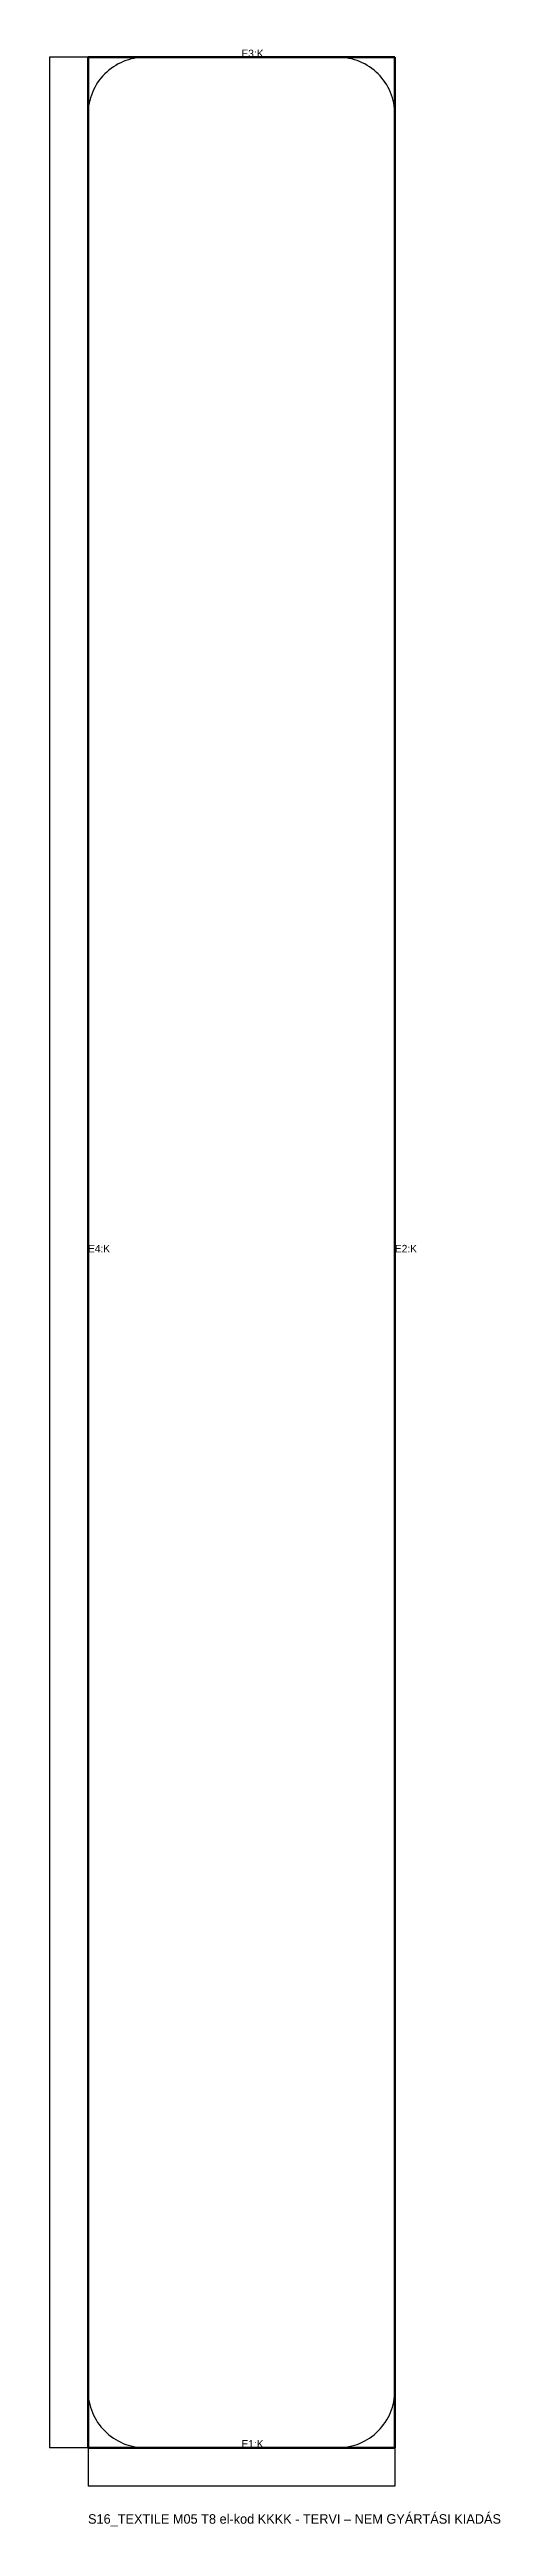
# Model space of a CAD drawing. Header units: millimetres. Extents: x -40 to 433, y -83 to 2523.
import ezdxf

# ---------------------------------------------------------------- set-up
doc = ezdxf.new("R2010")
doc.units = ezdxf.units.MM
for name, color, linetype in [('ELZARAS', 1, 'Continuous'), ('KONTUR', 7, 'Continuous'), ('MERET', 8, 'Continuous'), ('SZOVEG', 7, 'Continuous')]:
    doc.layers.add(name, color=color, linetype=linetype)
doc.styles.add('OpenSansCondensed-Light', font='OpenSansCondensed-Light.ttf')
doc.dimstyles.new('EZDXF', dxfattribs={"dimtxt": 0.25, "dimasz": 0.175, "dimexe": 0.375, "dimexo": 0.125, "dimgap": 0.1, "dimtad": 1, "dimlfac": 100, "dimzin": 12, "dimdsep": 46, "dimtxsty": 'OpenSansCondensed-Light', "dimblk": 'ARCHTICK', "dimcen": 2.5, "dimazin": 3, "dimtfac": 0.5, "dimtmove": 2, "dimatfit": 3})

# ---------------------------------------------------------------- blocks, each defined once
blk = doc.blocks.new('_ARCHTICK')
at = {"color": 0, "linetype": 'BYBLOCK', "const_width": 0.15}
blk.add_lwpolyline([(-0.5, -0.5), (0.5, 0.5)], dxfattribs=at)

msp = doc.modelspace()

# ---------------------------------------------------------------- linework, layer by layer
at = {"layer": 'ELZARAS', "lineweight": 70}
for p, q in [((0, 2515), (322.5, 2515)), ((0, 0), (0, 2515)), ((322.5, 0), (322.5, 2515)), ((0, 0), (322.5, 0))]:
    msp.add_line(p, q, dxfattribs=at)
at = {"layer": 'KONTUR'}
msp.add_lwpolyline([(262.5, 0), (265.44406, 0.07227), (268.38103, 0.28892), (271.30383, 0.64941), (274.20542, 1.15288), (277.07881, 1.79812), (279.91708, 2.58358), (282.71339, 3.50736), (285.46101, 4.56723), (288.15331, 5.76064), (290.7838, 7.08472), (293.34616, 8.53628), (295.83421, 10.11182), (298.24196, 11.80755), (300.5636, 13.61937), (302.79354, 15.54293), (304.92641, 17.57359), (306.95707, 19.70646), (308.88063, 21.9364), (310.69245, 24.25804), (312.38818, 26.66579), (313.96372, 29.15384), (315.41528, 31.7162), (316.73936, 34.34669), (317.93277, 37.03899), (318.99264, 39.78661), (319.91642, 42.58292), (320.70188, 45.42119), (321.34712, 48.29458), (321.85059, 51.19617), (322.21108, 54.11897), (322.42773, 57.05594), (322.5, 60), (322.5, 2455), (322.42773, 2457.94406), (322.21108, 2460.88103), (321.85059, 2463.80383), (321.34712, 2466.70542), (320.70188, 2469.57881), (319.91642, 2472.41708), (318.99264, 2475.21339), (317.93277, 2477.96101), (316.73936, 2480.65331), (315.41528, 2483.2838), (313.96372, 2485.84616), (312.38818, 2488.33421), (310.69245, 2490.74196), (308.88063, 2493.0636), (306.95707, 2495.29354), (304.92641, 2497.42641), (302.79354, 2499.45707), (300.5636, 2501.38063), (298.24196, 2503.19245), (295.83421, 2504.88818), (293.34616, 2506.46372), (290.7838, 2507.91528), (288.15331, 2509.23936), (285.46101, 2510.43277), (282.71339, 2511.49264), (279.91708, 2512.41642), (277.07881, 2513.20188), (274.20542, 2513.84712), (271.30383, 2514.35059), (268.38103, 2514.71108), (265.44406, 2514.92773), (262.5, 2515), (60, 2515), (57.05594, 2514.92773), (54.11897, 2514.71108), (51.19617, 2514.35059), (48.29458, 2513.84712), (45.42119, 2513.20188), (42.58292, 2512.41642), (39.78661, 2511.49264), (37.03899, 2510.43277), (34.34669, 2509.23936), (31.7162, 2507.91528), (29.15384, 2506.46372), (26.66579, 2504.88818), (24.25804, 2503.19245), (21.9364, 2501.38063), (19.70646, 2499.45707), (17.57359, 2497.42641), (15.54293, 2495.29354), (13.61937, 2493.0636), (11.80755, 2490.74196), (10.11182, 2488.33421), (8.53628, 2485.84616), (7.08472, 2483.2838), (5.76064, 2480.65331), (4.56723, 2477.96101), (3.50736, 2475.21339), (2.58358, 2472.41708), (1.79812, 2469.57881), (1.15288, 2466.70542), (0.64941, 2463.80383), (0.28892, 2460.88103), (0.07227, 2457.94406), (0, 2455), (0, 60), (0.07227, 57.05594), (0.28892, 54.11897), (0.64941, 51.19617), (1.15288, 48.29458), (1.79812, 45.42119), (2.58358, 42.58292), (3.50736, 39.78661), (4.56723, 37.03899), (5.76064, 34.34669), (7.08472, 31.7162), (8.53628, 29.15384), (10.11182, 26.66579), (11.80755, 24.25804), (13.61937, 21.9364), (15.54293, 19.70646), (17.57359, 17.57359), (19.70646, 15.54293), (21.9364, 13.61937), (24.25804, 11.80755), (26.66579, 10.11182), (29.15384, 8.53628), (31.7162, 7.08472), (34.34669, 5.76064), (37.03899, 4.56723), (39.78661, 3.50736), (42.58292, 2.58358), (45.42119, 1.79812), (48.29458, 1.15288), (51.19617, 0.64941), (54.11897, 0.28892), (57.05594, 0.07227), (60, 0)], close=True, dxfattribs=at)

# ---------------------------------------------------------------- texts
at = {"layer": 'SZOVEG'}
for s, height, p in [('E3:K', 8, (161.25, 2515)), ('E4:K', 8, (0, 1257.5)), ('E2:K', 8, (322.5, 1257.5)), ('E1:K', 8, (161.25, 0)), ('S16_TEXTILE M05 T8 el-kod KKKK - TERVI – NEM GYÁRTÁSI KIADÁS', 10, (0, -80))]:
    msp.add_text(s, height=height, dxfattribs=at).set_placement(p)

# ---------------------------------------------------------------- dimensions: what is measured, and where the dimension line sits
at = {"layer": 'MERET'}
msp.add_linear_dim(base=(-40, 0), p1=(0, 0), p2=(0, 2515), angle=90, dimstyle='EZDXF', dxfattribs=at).render()
msp.add_linear_dim(base=(0, -40), p1=(0, 0), p2=(322.5, 0), dimstyle='EZDXF', dxfattribs=at).render()

doc.saveas('drawing.dxf')
